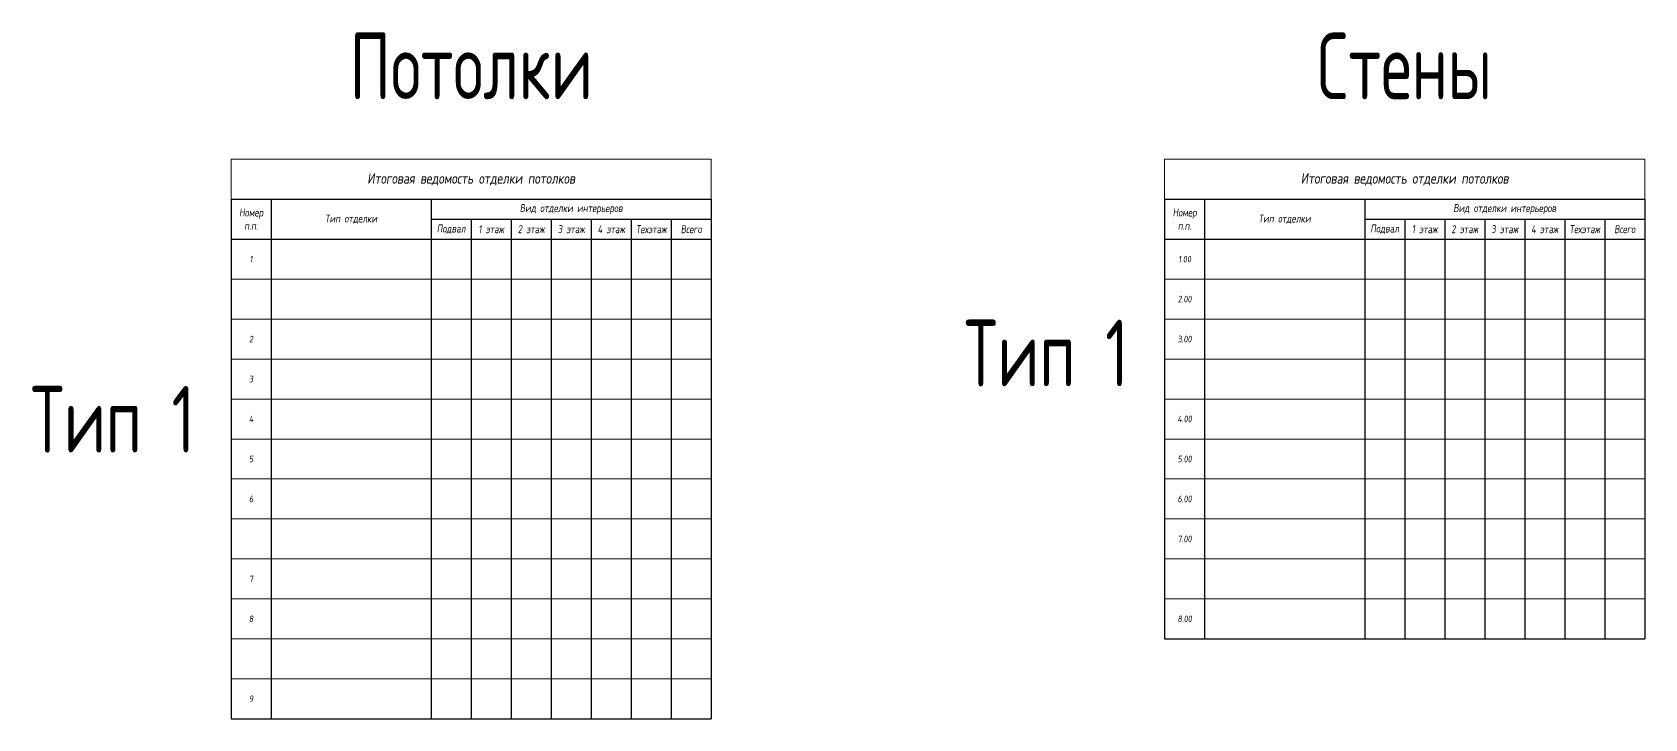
# Model space of a CAD drawing. Header units: millimetres. Extents: x -228453 to 227689, y -157708 to 78645.
# Drawn here: x -228453 to -167996, y -93426 to -67660 of the extents above; entities that cross this region are included whole.
import ezdxf

# ---------------------------------------------------------------- set-up
doc = ezdxf.new("R2010")
doc.units = ezdxf.units.MM
doc.layers.get('0').update_dxf_attribs({"color": 250, "lineweight": 0})
doc.layers.get('Defpoints').update_dxf_attribs({"true_color": 0xe5410b})
doc.layers.add('АР_Таблица отделки 1эт', color=250, linetype='Continuous', lineweight=15)
doc.layers.add('АР_Таблица отделки подвал', color=250, linetype='Continuous', lineweight=15)
doc.styles.add('ISOCPEUR', font='isocpeur.ttf', dxfattribs={"width": 0.7})
doc.styles.add('Архитект', font='isocpeur.ttf', dxfattribs={"width": 0.8, "oblique": 8})

# ---------------------------------------------------------------- blocks, each defined once
blk = doc.blocks.new('*T784')
at = {"layer": 'Defpoints', "color": 8, "linetype": 'ByBlock', "lineweight": 0, "ltscale": 20, "transparency": 16777216}
for p, q in [((0, 0), (18000, 0)), ((0, 0), (0, -1500)), ((18000, 0), (18000, -1500))]:
    blk.add_line(p, q, dxfattribs=at)
at = {"layer": 'АР_Таблица отделки подвал', "color": 0, "lineweight": 30, "ltscale": 20, "transparency": 16777216}
blk.add_line((0, -1500), (1500, -1500), dxfattribs=at)
at = {"layer": 'АР_Таблица отделки подвал', "lineweight": 30, "ltscale": 20, "transparency": 16777216}
for p, q in [((0, -1500), (0, -21000)), ((1500, -1500), (1500, -21000)), ((7500, -1500), (7500, -21000)), ((18000, -1500), (18000, -2250)), ((9000, -2250), (9000, -21000)), ((10500, -2250), (10500, -21000)), ((12000, -2250), (12000, -21000)), ((13500, -2250), (13500, -21000)), ((15000, -2250), (15000, -21000)), ((16500, -2250), (16500, -21000)), ((0, -3000), (18000, -3000)), ((18000, -3000), (18000, -21000)), ((0, -21000), (18000, -21000))]:
    blk.add_line(p, q, dxfattribs=at)
at = {"layer": 'АР_Таблица отделки подвал', "color": 0, "linetype": 'ByBlock', "lineweight": 30, "ltscale": 20, "transparency": 16777216}
for p, q in [((1500, -1500), (18000, -1500)), ((7500, -2250), (18000, -2250)), ((18000, -2250), (18000, -3000))]:
    blk.add_line(p, q, dxfattribs=at)
at = {"layer": 'АР_Таблица отделки подвал', "ltscale": 20, "transparency": 16777216}
for p, q in [((0, -4500), (1500, -4500)), ((7500, -4500), (18000, -4500)), ((0, -6000), (1500, -6000)), ((9000, -6000), (18000, -6000))]:
    blk.add_line(p, q, dxfattribs=at)
at = {"layer": 'АР_Таблица отделки подвал', "lineweight": -2, "ltscale": 20, "transparency": 16777216}
for p, q in [((1500, -4500), (7500, -4500)), ((1500, -6000), (9000, -6000)), ((0, -7500), (18000, -7500)), ((0, -9000), (18000, -9000)), ((0, -10500), (18000, -10500)), ((0, -12000), (18000, -12000)), ((0, -13500), (18000, -13500)), ((0, -15000), (18000, -15000)), ((0, -16500), (18000, -16500)), ((0, -18000), (18000, -18000)), ((0, -19500), (18000, -19500))]:
    blk.add_line(p, q, dxfattribs=at)
at = {"layer": 'АР_Таблица отделки подвал', "ltscale": 20, "transparency": 16777216, "attachment_point": 5, "style": 'Архитект'}
for s, insert, char_height, width in [('Итоговая ведомость отделки потолков', (9000, -750), 400, 17900), ('Вид отделки интерьеров', (12750, -1875), 300, 10400), ('Номер п.п.', (750, -2250), 300, 1400), ('Тип отделки', (4500, -2250), 300, 5900), ('Подвал', (8250, -2625), 300, 1400), ('1 этаж', (9750, -2625), 300, 1400), ('2 этаж', (11250, -2625), 300, 1400), ('3 этаж', (12750, -2625), 300, 1400), ('4 этаж', (14250, -2625), 300, 1400), ('Техэтаж', (15750, -2625), 300, 1400), ('Всего', (17250, -2625), 300, 1400), ('1', (750, -3750), 250, 1000), ('2', (750, -6750), 250, 1000), ('3', (750, -8250), 250, 1000), ('4', (750, -9750), 250, 1000), ('5', (750, -11250), 250, 1000), ('6', (750, -12750), 250, 1000), ('7', (750, -15750), 250, 1000), ('8', (750, -17250), 250, 1000), ('9', (750, -20250), 250, 1000)]:
    blk.add_mtext(s, dxfattribs=dict(at, insert=insert, char_height=char_height, width=width))
blk = doc.blocks.new('*T785')
at = {"layer": 'Defpoints', "color": 8, "linetype": 'ByBlock', "lineweight": 0, "ltscale": 20, "transparency": 16777216}
for p, q in [((0, 0), (18000, 0)), ((0, 0), (0, -1500)), ((18000, 0), (18000, -1500))]:
    blk.add_line(p, q, dxfattribs=at)
at = {"layer": 'АР_Таблица отделки подвал', "color": 0, "lineweight": 30, "ltscale": 20, "transparency": 16777216}
blk.add_line((0, -1500), (1500, -1500), dxfattribs=at)
at = {"layer": 'АР_Таблица отделки подвал', "lineweight": 30, "ltscale": 20, "transparency": 16777216}
for p, q in [((0, -1500), (0, -18000)), ((1500, -1500), (1500, -18000)), ((7500, -1500), (7500, -18000)), ((18000, -1500), (18000, -2250)), ((9000, -2250), (9000, -18000)), ((10500, -2250), (10500, -18000)), ((12000, -2250), (12000, -18000)), ((13500, -2250), (13500, -18000)), ((15000, -2250), (15000, -18000)), ((16500, -2250), (16500, -18000)), ((0, -3000), (18000, -3000)), ((18000, -3000), (18000, -18000)), ((0, -18000), (18000, -18000))]:
    blk.add_line(p, q, dxfattribs=at)
at = {"layer": 'АР_Таблица отделки подвал', "color": 0, "linetype": 'ByBlock', "lineweight": 30, "ltscale": 20, "transparency": 16777216}
for p, q in [((1500, -1500), (18000, -1500)), ((7500, -2250), (18000, -2250)), ((18000, -2250), (18000, -3000))]:
    blk.add_line(p, q, dxfattribs=at)
at = {"layer": 'АР_Таблица отделки подвал', "ltscale": 20, "transparency": 16777216}
for p, q in [((0, -4500), (1500, -4500)), ((7500, -4500), (18000, -4500)), ((0, -6000), (1500, -6000)), ((9000, -6000), (18000, -6000))]:
    blk.add_line(p, q, dxfattribs=at)
at = {"layer": 'АР_Таблица отделки подвал', "lineweight": -2, "ltscale": 20, "transparency": 16777216}
for p, q in [((1500, -4500), (7500, -4500)), ((1500, -6000), (9000, -6000)), ((0, -7500), (18000, -7500)), ((0, -9000), (18000, -9000)), ((0, -10500), (18000, -10500)), ((0, -12000), (18000, -12000)), ((0, -13500), (18000, -13500)), ((0, -15000), (18000, -15000)), ((0, -16500), (18000, -16500))]:
    blk.add_line(p, q, dxfattribs=at)
at = {"layer": 'АР_Таблица отделки подвал', "ltscale": 20, "transparency": 16777216, "attachment_point": 5, "style": 'Архитект'}
for s, insert, char_height, width in [('Итоговая ведомость отделки потолков', (9000, -750), 400, 17900), ('Вид отделки интерьеров', (12750, -1875), 300, 10400), ('Номер п.п.', (750, -2250), 300, 1400), ('Тип отделки', (4500, -2250), 300, 5900), ('Подвал', (8250, -2625), 300, 1400), ('1 этаж', (9750, -2625), 300, 1400), ('2 этаж', (11250, -2625), 300, 1400), ('3 этаж', (12750, -2625), 300, 1400), ('4 этаж', (14250, -2625), 300, 1400), ('Техэтаж', (15750, -2625), 300, 1400), ('Всего', (17250, -2625), 300, 1400), ('1.00', (750, -3750), 250, 1000), ('2.00', (750, -5250), 250, 1000), ('3.00', (750, -6750), 250, 1000), ('4.00', (750, -9750), 250, 1000), ('5.00', (750, -11250), 250, 1000), ('6.00', (750, -12750), 250, 1000), ('7.00', (750, -14250), 250, 1000), ('8.00', (750, -17250), 250, 1000)]:
    blk.add_mtext(s, dxfattribs=dict(at, insert=insert, char_height=char_height, width=width))

msp = doc.modelspace()

# ---------------------------------------------------------------- block references
for name, p in [('*T784', (-220995.7, -72426.4)), ('*T785', (-185995.7, -72426.4))]:
    msp.add_blockref(name, p)

# ---------------------------------------------------------------- texts
at = {"layer": 'АР_Таблица отделки 1эт', "color": 3, "char_height": 2500, "style": 'ISOCPEUR'}
for s, insert, attachment_point in [('\\A1;Потолки', (-211995.7, -68926.4), 5), ('\\A1;Стены', (-176995.7, -68926.4), 5), ('\\A1;Тип 1', (-193509, -79699.6), 4), ('\\A1;Тип 1', (-228509, -82186.5), 4)]:
    msp.add_mtext(s, dxfattribs=dict(at, insert=insert, attachment_point=attachment_point))

doc.saveas('drawing.dxf')
